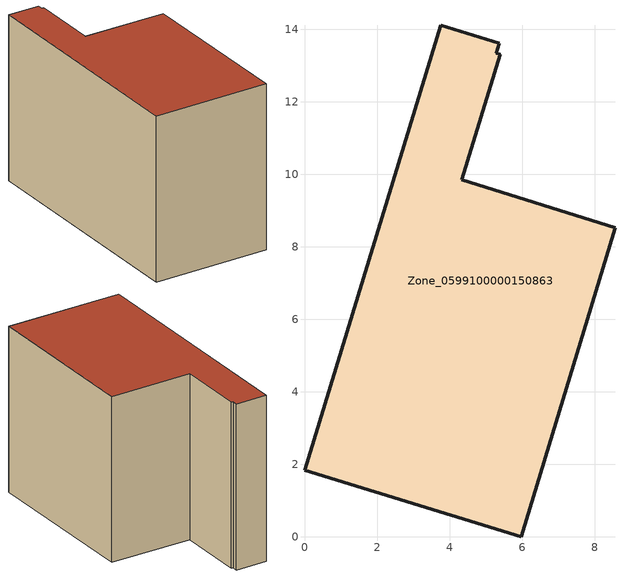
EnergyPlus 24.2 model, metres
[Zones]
Zone_0599100000150863
 floor ground (C_G): 5.4,13.3 4.33,9.84 8.56,8.53 5.98,0 0,1.84 3.75,14.11 5.37,13.62 5.28,13.34 z0
 wall outside (C_F): 3.75,14.11 0,1.84 5.98,0 8.56,8.53 4.33,9.84 5.4,13.3 5.28,13.34 5.37,13.62 3.75,14.11 z0:8.88
 roof outside (C_R): 4.33,9.84 5.4,13.3 5.28,13.34 5.37,13.62 3.75,14.11 0,1.84 5.98,0 8.56,8.53 z8.88
[BUILDING]
Pand.0599100000150863: North Axis=0; Terrain=City; Loads Convergence Tolerance Value=0.04; Temperature Convergence Tolerance Value=0.4; Solar Distribution=FullExterior; Maximum Number of Warmup Days=25; Minimum Number of Warmup Days=1
[Site:Location]
Rotterdam.The.Hague.AP_ZH_NLD Design_Conditions: Latitude=51.96; Longitude=4.45; Time Zone=1; Elevation=-4.5
[SITE:GROUNDTEMPERATURE:BUILDINGSURFACE]
18, 18, 18, 18, 18, 18, 18, 18, 18, 18, 18, 18
[MATERIAL] Thermal Absorptance=0.9; Solar Absorptance=0.7; Visible Absorptance=0.7
Name | Roughness | Thickness | Conductivity | Density | Specific Heat
G.TC.1975-1991 | MediumSmooth | 0.15 | 0.288461 | 540 | 1210
F.TC.1975-1991 | Rough | 0.3 | 0.230769 | 1920 | 840
R.TC.1975-1991 | MediumRough | 0.2 | 0.153846 | 1500 | 1000
[CONSTRUCTION]
C_G: G.TC.1975-1991
C_F: F.TC.1975-1991
C_R: R.TC.1975-1991
[ZONE]
Zone_0599100000150863: Type=1; Multiplier=1; Ceiling Height=Autocalculate; Volume=Autocalculate; Floor Area=autocalculate; Part of Total Floor Area=Yes
[ZONEINFILTRATION:DESIGNFLOWRATE]
Infil_Zone_0599100000150863: Zone or ZoneList or Space or SpaceList=Zone_0599100000150863; Schedule=AlwaysOn; Design Flow Rate Calculation Method=Flow/Area; Flow Rate per Floor Area=0.003; Constant Term Coefficient=1; Temperature Term Coefficient=0; Velocity Term Coefficient=0; Velocity Squared Term Coefficient=0
[HVACTEMPLATE:ZONE:IDEALLOADSAIRSYSTEM]
Zone_0599100000150863: Maximum Heating Supply Air Temperature=50; Minimum Cooling Supply Air Temperature=13; Maximum Heating Supply Air Humidity Ratio=0.0156; Minimum Cooling Supply Air Humidity Ratio=0.0077; Heating Limit=NoLimit; Cooling Limit=NoLimit; Dehumidification Control Type=ConstantSensibleHeatRatio; Cooling Sensible Heat Ratio=0.7; Dehumidification Setpoint=60; Humidification Control Type=None; Humidification Setpoint=30; Outdoor Air Method=None; Outdoor Air Flow Rate per Person=0.00944; Outdoor Air Flow Rate per Zone Floor Area=0; Outdoor Air Flow Rate per Zone=0; Demand Controlled Ventilation Type=None; Outdoor Air Economizer Type=NoEconomizer; Heat Recovery Type=None; Sensible Heat Recovery Effectiveness=0.7; Latent Heat Recovery Effectiveness=0.65
[ZONECONTROL:THERMOSTAT]
ThermostatControl_Zone_0599100000150863: Zone or ZoneList=Zone_0599100000150863; Control Type Schedule=DualSetpointControlType; Control 1=Thermostat_Zone_0599100000150863; Temperature Difference Between Cutout And Setpoint=0
[THERMOSTATSETPOINT:DUALSETPOINT]
Thermostat_Zone_0599100000150863: Heating Setpoint Temperature Schedule=HeatingSetpoint_Zone_0599100000150863; Cooling Setpoint Temperature Schedule=CoolingSetpoint_Zone_0599100000150863
[SCHEDULE:COMPACT]
HeatingSetpoint_Zone_0599100000150863: Through: 12/31, For: AllDays, Until: 24:00, 21
CoolingSetpoint_Zone_0599100000150863: Through: 12/31, For: AllDays, Until: 24:00, 24
DualSetpointControlType: Through: 12/31, For: AllDays, Until: 24:00, 4
AlwaysOn: Through: 12/31, For: AllDays, Until: 24:00, 1
